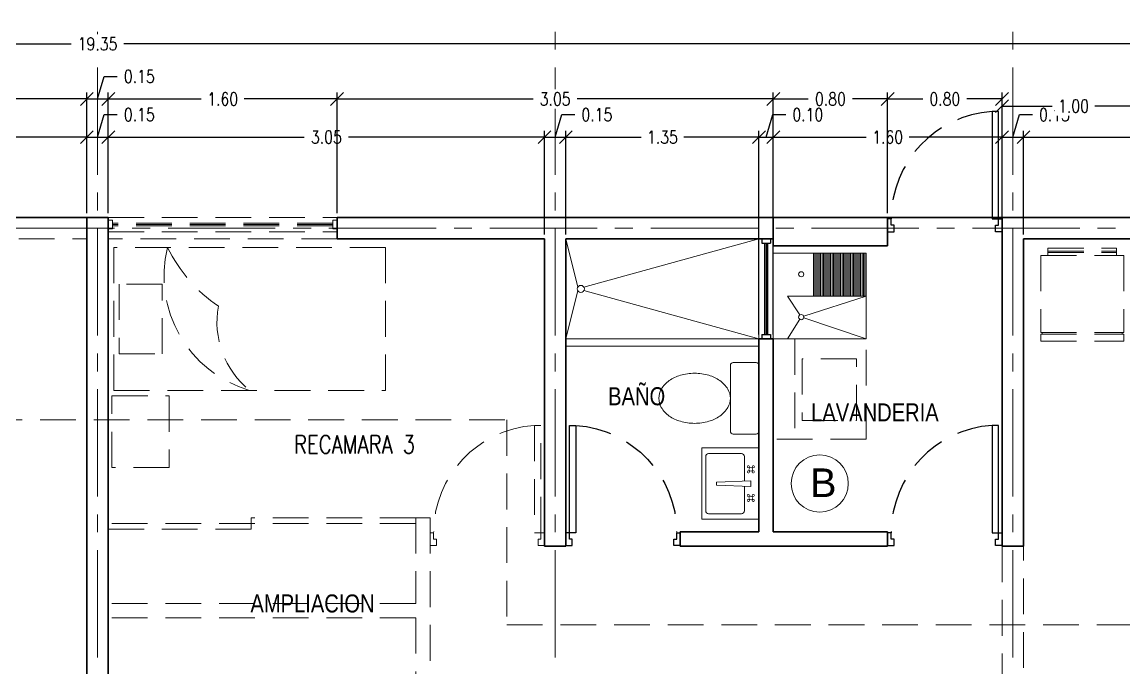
# Model space of a CAD drawing. Header units: inches. Extents: x -0.2 to 34.5, y 0 to 23.
# Drawn here: x 15.48 to 23.18, y 14.48 to 19 of the extents above; entities that cross this region are included whole.
import ezdxf

# ---------------------------------------------------------------- set-up
doc = ezdxf.new("R2010")
doc.units = ezdxf.units.IN
doc.header["$MEASUREMENT"] = 0
doc.linetypes.add('CENTER2', pattern=[1.125, 0.75, -0.125, 0.125, -0.125])
doc.linetypes.add('HIDDEN', pattern=[0.375, 0.25, -0.125])
doc.layers.get('DEFPOINTS').update_dxf_attribs({"color": 210})
for name, color, linetype, lineweight in [('A-ANNO-DIMS', 3, 'Continuous', 18), ('A-ANNO-SYMB', 3, 'Continuous', 18), ('A-ANNO-TEXT', 3, 'Continuous', 18), ('A-DOOR-FULL', 4, 'Continuous', 25), ('A-FLOR-LEVL', 7, 'Continuous', 35), ('A-FLOR-OVHD', 3, 'HIDDEN', 18), ('A-FURN', 8, 'Continuous', 18), ('A-GLAZ-FULL', 4, 'Continuous', 25), ('A-WALL-FULL-EXTR', 7, 'Continuous', 35), ('A-WALL-FULL-INTR', 7, 'Continuous', 35)]:
    doc.layers.add(name, color=color, linetype=linetype, lineweight=lineweight)
doc.styles.add('E-ROMANS', font='romans.shx', dxfattribs={"width": 0.8})
doc.dimstyles.new('E-0050_TICK_18', dxfattribs={"dimscale": 0.001, "dimtxt": 90, "dimasz": 90, "dimexe": 45, "dimexo": 30, "dimgap": 45, "dimtad": 0, "dimzin": 0, "dimdsep": 46, "dimtxsty": 'E-ROMANS', "dimblk": 'OBLIQUE', "dimcen": 45, "dimclrd": 256, "dimclre": 256, "dimclrt": 256, "dimadec": 0, "dimazin": 0, "dimtfac": 1, "dimtmove": 1, "dimatfit": 3, "dimldrblk": 'OPEN90', "dimfxl": 1, "dimtfill": 1, "dimtolj": 1, "dimtzin": 0, "dimarcsym": 0})

# ---------------------------------------------------------------- blocks, each defined once
blk = doc.blocks.new('INOD')
for p, q in [((0.23, 0), (-0.23, 0)), ((-0.25, -0.02), (-0.25, -0.18)), ((0.25, -0.18), (0.25, -0.02)), ((-0.23, -0.2), (0.23, -0.2))]:
    blk.add_line(p, q)
blk.add_lwpolyline([(-0.175, -0.45, 0.07067), (-0.1609, -0.5491, 0.082314), (-0.1237, -0.6268, 0.106842), (-0.0634, -0.6826, 0.13438), (0, -0.7, 0.13438), (0.0634, -0.6826, 0.106842), (0.1237, -0.6268, 0.082314), (0.1609, -0.5491, 0.07067), (0.175, -0.45, 0.07067), (0.1609, -0.3509, 0.082314), (0.1237, -0.2732, 0.106842), (0.0634, -0.2174, 0.13438), (0, -0.2, 0.13438), (-0.0634, -0.2174, 0.106842), (-0.1237, -0.2732, 0.082314), (-0.1609, -0.3509, 0.07067)], format="xyb", close=True)
for centre, start, end in [((-0.23, -0.02), 90, 180), ((0.23, -0.02), 0, 90), ((-0.23, -0.18), 180, 270), ((0.23, -0.18), 270, 0)]:
    blk.add_arc(centre, 0.02, start, end)
blk = doc.blocks.new('DOOR-75')
for points in [[(-0.07, 0.84), (-0.07, 0.09), (-0.025, 0.09), (-0.025, 0.84), (-0.07, 0.84)], [(-0.775, 0.09), (-0.8, 0.09), (-0.8, 0), (-0.755, 0), (-0.755, 0.045), (-0.775, 0.045), (-0.775, 0.09)], [(-0.025, 0.09), (0, 0.09), (0, 0), (-0.045, 0), (-0.045, 0.045), (-0.025, 0.045), (-0.025, 0.09)]]:
    blk.add_lwpolyline(points)
at = {"linetype": 'HIDDEN'}
blk.add_arc((-0.0225, 0.089), 0.7525, 93.61808, 179.92486, dxfattribs=at)
blk = doc.blocks.new('_Oblique')
at = {"color": 0, "linetype": 'ByBlock', "lineweight": -2}
blk.add_line((-0.5, -0.5), (0.5, 0.5), dxfattribs=at)
blk = doc.blocks.new('*D199')
at = {"layer": 'A-ANNO-DIMS', "lineweight": -2, "transparency": 16777216}
for p, q in [((12.8784, 17.5157), (12.8784, 18.2419)), ((12.8784, 18.1969), (14.2486, 18.1969)), ((15.9284, 18.1969), (14.5581, 18.1969)), ((15.9284, 17.6657), (15.9284, 18.2419))]:
    blk.add_line(p, q, dxfattribs=at)
at = {"layer": 'DEFPOINTS', "color": 0, "transparency": 16777216}
for p in [(15.9284, 18.1969), (15.9284, 17.6357), (12.8784, 17.4857)]:
    blk.add_point(p, dxfattribs=at)
at = {"layer": 'A-ANNO-DIMS', "lineweight": -2, "transparency": 16777216, "xscale": 0.09, "yscale": 0.09, "zscale": 0.09, "rotation": 180}
blk.add_blockref('_Oblique', (12.8784, 18.1969), dxfattribs=at)
at = {"layer": 'A-ANNO-DIMS', "lineweight": -2, "transparency": 16777216, "xscale": 0.09, "yscale": 0.09, "zscale": 0.09}
blk.add_blockref('_Oblique', (15.9284, 18.1969), dxfattribs=at)
at = {"layer": 'A-ANNO-DIMS', "transparency": 16777216, "insert": (14.4034, 18.1969), "char_height": 0.09, "attachment_point": 5, "style": 'E-ROMANS', "bg_fill": 3, "box_fill_scale": 1.25, "bg_fill_color": 256, "bg_fill_true_color": 13158600, "bg_fill_transparency": 0}
blk.add_mtext('\\A1;3.05', dxfattribs=at)
blk = doc.blocks.new('_Open90')
at = {"color": 0, "linetype": 'ByBlock', "lineweight": -2}
for p, q in [((0, 0), (-1, 0)), ((-0.5, 0.5), (0, 0)), ((0, 0), (-0.5, -0.5))]:
    blk.add_line(p, q, dxfattribs=at)
blk = doc.blocks.new('*D160')
at = {"layer": 'A-ANNO-DIMS', "lineweight": -2, "transparency": 16777216}
for p, q in [((16.0034, 18.1969), (16.0506, 18.3544)), ((16.0506, 18.3544), (16.1406, 18.3544)), ((15.9284, 17.6657), (15.9284, 18.2419)), ((15.9284, 18.1969), (16.0784, 18.1969)), ((16.0784, 17.6657), (16.0784, 18.2419))]:
    blk.add_line(p, q, dxfattribs=at)
at = {"layer": 'DEFPOINTS', "color": 0, "transparency": 16777216}
for p in [(16.0784, 18.1969), (15.9284, 17.6357), (16.0784, 17.6357)]:
    blk.add_point(p, dxfattribs=at)
at = {"layer": 'A-ANNO-DIMS', "lineweight": -2, "transparency": 16777216, "xscale": 0.09, "yscale": 0.09, "zscale": 0.09, "rotation": 180}
blk.add_blockref('_Oblique', (15.9284, 18.1969), dxfattribs=at)
at = {"layer": 'A-ANNO-DIMS', "lineweight": -2, "transparency": 16777216, "xscale": 0.09, "yscale": 0.09, "zscale": 0.09}
blk.add_blockref('_Oblique', (16.0784, 18.1969), dxfattribs=at)
at = {"layer": 'A-ANNO-DIMS', "transparency": 16777216, "insert": (16.2953, 18.3544), "char_height": 0.09, "attachment_point": 5, "style": 'E-ROMANS', "bg_fill": 3, "box_fill_scale": 1.25, "bg_fill_color": 256, "bg_fill_true_color": 13158600, "bg_fill_transparency": 0}
blk.add_mtext('\\A1;0.15', dxfattribs=at)
blk = doc.blocks.new('*D161')
at = {"layer": 'A-ANNO-DIMS', "lineweight": -2, "transparency": 16777216}
for p, q in [((16.0784, 17.6657), (16.0784, 18.2419)), ((16.0784, 18.1969), (17.4486, 18.1969)), ((19.1284, 18.1969), (17.7581, 18.1969)), ((19.1284, 17.5157), (19.1284, 18.2419))]:
    blk.add_line(p, q, dxfattribs=at)
at = {"layer": 'DEFPOINTS', "color": 0, "transparency": 16777216}
for p in [(19.1284, 18.1969), (16.0784, 17.6357), (19.1284, 17.4857)]:
    blk.add_point(p, dxfattribs=at)
at = {"layer": 'A-ANNO-DIMS', "lineweight": -2, "transparency": 16777216, "xscale": 0.09, "yscale": 0.09, "zscale": 0.09, "rotation": 180}
blk.add_blockref('_Oblique', (16.0784, 18.1969), dxfattribs=at)
at = {"layer": 'A-ANNO-DIMS', "lineweight": -2, "transparency": 16777216, "xscale": 0.09, "yscale": 0.09, "zscale": 0.09}
blk.add_blockref('_Oblique', (19.1284, 18.1969), dxfattribs=at)
at = {"layer": 'A-ANNO-DIMS', "transparency": 16777216, "insert": (17.6034, 18.1969), "char_height": 0.09, "attachment_point": 5, "style": 'E-ROMANS', "bg_fill": 3, "box_fill_scale": 1.25, "bg_fill_color": 256, "bg_fill_true_color": 13158600, "bg_fill_transparency": 0}
blk.add_mtext('\\A1;3.05', dxfattribs=at)
blk = doc.blocks.new('*D162')
at = {"layer": 'A-ANNO-DIMS', "lineweight": -2, "transparency": 16777216}
for p, q in [((19.2034, 18.1969), (19.2506, 18.3544)), ((19.2506, 18.3544), (19.3406, 18.3544)), ((19.1284, 17.5157), (19.1284, 18.2419)), ((19.1284, 18.1969), (19.2784, 18.1969)), ((19.2784, 17.5157), (19.2784, 18.2419))]:
    blk.add_line(p, q, dxfattribs=at)
at = {"layer": 'DEFPOINTS', "color": 0, "transparency": 16777216}
for p in [(19.2784, 18.1969), (19.1284, 17.4857), (19.2784, 17.4857)]:
    blk.add_point(p, dxfattribs=at)
at = {"layer": 'A-ANNO-DIMS', "lineweight": -2, "transparency": 16777216, "xscale": 0.09, "yscale": 0.09, "zscale": 0.09, "rotation": 180}
blk.add_blockref('_Oblique', (19.1284, 18.1969), dxfattribs=at)
at = {"layer": 'A-ANNO-DIMS', "lineweight": -2, "transparency": 16777216, "xscale": 0.09, "yscale": 0.09, "zscale": 0.09}
blk.add_blockref('_Oblique', (19.2784, 18.1969), dxfattribs=at)
at = {"layer": 'A-ANNO-DIMS', "transparency": 16777216, "insert": (19.4953, 18.3544), "char_height": 0.09, "attachment_point": 5, "style": 'E-ROMANS', "bg_fill": 3, "box_fill_scale": 1.25, "bg_fill_color": 256, "bg_fill_true_color": 13158600, "bg_fill_transparency": 0}
blk.add_mtext('\\A1;0.15', dxfattribs=at)
blk = doc.blocks.new('*D163')
at = {"layer": 'A-ANNO-DIMS', "lineweight": -2, "transparency": 16777216}
for p, q in [((19.2784, 17.5157), (19.2784, 18.2419)), ((19.2784, 18.1969), (19.8038, 18.1969)), ((20.6284, 18.1969), (20.1029, 18.1969)), ((20.6284, 16.8157), (20.6284, 18.2419))]:
    blk.add_line(p, q, dxfattribs=at)
at = {"layer": 'DEFPOINTS', "color": 0, "transparency": 16777216}
for p in [(20.6284, 18.1969), (19.2784, 17.4857), (20.6284, 16.7857)]:
    blk.add_point(p, dxfattribs=at)
at = {"layer": 'A-ANNO-DIMS', "lineweight": -2, "transparency": 16777216, "xscale": 0.09, "yscale": 0.09, "zscale": 0.09, "rotation": 180}
blk.add_blockref('_Oblique', (19.2784, 18.1969), dxfattribs=at)
at = {"layer": 'A-ANNO-DIMS', "lineweight": -2, "transparency": 16777216, "xscale": 0.09, "yscale": 0.09, "zscale": 0.09}
blk.add_blockref('_Oblique', (20.6284, 18.1969), dxfattribs=at)
at = {"layer": 'A-ANNO-DIMS', "transparency": 16777216, "insert": (19.9534, 18.1969), "char_height": 0.09, "attachment_point": 5, "style": 'E-ROMANS', "bg_fill": 3, "box_fill_scale": 1.25, "bg_fill_color": 256, "bg_fill_true_color": 13158600, "bg_fill_transparency": 0}
blk.add_mtext('\\A1;1.35', dxfattribs=at)
blk = doc.blocks.new('*D164')
at = {"layer": 'A-ANNO-DIMS', "lineweight": -2, "transparency": 16777216}
for p, q in [((20.6784, 18.1969), (20.7256, 18.3544)), ((20.7256, 18.3544), (20.8156, 18.3544)), ((20.6284, 16.8157), (20.6284, 18.2419)), ((20.6284, 18.1969), (20.7284, 18.1969)), ((20.7284, 16.8157), (20.7284, 18.2419))]:
    blk.add_line(p, q, dxfattribs=at)
at = {"layer": 'DEFPOINTS', "color": 0, "transparency": 16777216}
for p in [(20.7284, 18.1969), (20.6284, 16.7857), (20.7284, 16.7857)]:
    blk.add_point(p, dxfattribs=at)
at = {"layer": 'A-ANNO-DIMS', "lineweight": -2, "transparency": 16777216, "xscale": 0.09, "yscale": 0.09, "zscale": 0.09, "rotation": 180}
blk.add_blockref('_Oblique', (20.6284, 18.1969), dxfattribs=at)
at = {"layer": 'A-ANNO-DIMS', "lineweight": -2, "transparency": 16777216, "xscale": 0.09, "yscale": 0.09, "zscale": 0.09}
blk.add_blockref('_Oblique', (20.7284, 18.1969), dxfattribs=at)
at = {"layer": 'A-ANNO-DIMS', "transparency": 16777216, "insert": (20.9703, 18.3544), "char_height": 0.09, "attachment_point": 5, "style": 'E-ROMANS', "bg_fill": 3, "box_fill_scale": 1.25, "bg_fill_color": 256, "bg_fill_true_color": 13158600, "bg_fill_transparency": 0}
blk.add_mtext('\\A1;0.10', dxfattribs=at)
blk = doc.blocks.new('*D165')
at = {"layer": 'A-ANNO-DIMS', "lineweight": -2, "transparency": 16777216}
for p, q in [((20.7284, 16.8157), (20.7284, 18.2419)), ((20.7284, 18.1969), (21.3788, 18.1969)), ((22.3284, 18.1969), (21.6779, 18.1969)), ((22.3284, 17.6657), (22.3284, 18.2419))]:
    blk.add_line(p, q, dxfattribs=at)
at = {"layer": 'DEFPOINTS', "color": 0, "transparency": 16777216}
for p in [(22.3284, 18.1969), (22.3284, 17.6357), (20.7284, 16.7857)]:
    blk.add_point(p, dxfattribs=at)
at = {"layer": 'A-ANNO-DIMS', "lineweight": -2, "transparency": 16777216, "xscale": 0.09, "yscale": 0.09, "zscale": 0.09, "rotation": 180}
blk.add_blockref('_Oblique', (20.7284, 18.1969), dxfattribs=at)
at = {"layer": 'A-ANNO-DIMS', "lineweight": -2, "transparency": 16777216, "xscale": 0.09, "yscale": 0.09, "zscale": 0.09}
blk.add_blockref('_Oblique', (22.3284, 18.1969), dxfattribs=at)
at = {"layer": 'A-ANNO-DIMS', "transparency": 16777216, "insert": (21.5284, 18.1969), "char_height": 0.09, "attachment_point": 5, "style": 'E-ROMANS', "bg_fill": 3, "box_fill_scale": 1.25, "bg_fill_color": 256, "bg_fill_true_color": 13158600, "bg_fill_transparency": 0}
blk.add_mtext('\\A1;1.60', dxfattribs=at)
blk = doc.blocks.new('*D166')
at = {"layer": 'A-ANNO-DIMS', "lineweight": -2, "transparency": 16777216}
for p, q in [((22.4034, 18.1969), (22.4506, 18.3544)), ((22.4506, 18.3544), (22.5406, 18.3544)), ((22.3284, 17.6657), (22.3284, 18.2419)), ((22.3284, 18.1969), (22.4784, 18.1969)), ((22.4784, 17.5157), (22.4784, 18.2419))]:
    blk.add_line(p, q, dxfattribs=at)
at = {"layer": 'DEFPOINTS', "color": 0, "transparency": 16777216}
for p in [(22.4784, 18.1969), (22.3284, 17.6357), (22.4784, 17.4857)]:
    blk.add_point(p, dxfattribs=at)
at = {"layer": 'A-ANNO-DIMS', "lineweight": -2, "transparency": 16777216, "xscale": 0.09, "yscale": 0.09, "zscale": 0.09, "rotation": 180}
blk.add_blockref('_Oblique', (22.3284, 18.1969), dxfattribs=at)
at = {"layer": 'A-ANNO-DIMS', "lineweight": -2, "transparency": 16777216, "xscale": 0.09, "yscale": 0.09, "zscale": 0.09}
blk.add_blockref('_Oblique', (22.4784, 18.1969), dxfattribs=at)
at = {"layer": 'A-ANNO-DIMS', "transparency": 16777216, "insert": (22.6953, 18.3544), "char_height": 0.09, "attachment_point": 5, "style": 'E-ROMANS', "bg_fill": 3, "box_fill_scale": 1.25, "bg_fill_color": 256, "bg_fill_true_color": 13158600, "bg_fill_transparency": 0}
blk.add_mtext('\\A1;0.15', dxfattribs=at)
blk = doc.blocks.new('*D167')
at = {"layer": 'A-ANNO-DIMS', "lineweight": -2, "transparency": 16777216}
for p, q in [((22.4784, 17.5157), (22.4784, 18.2419)), ((22.4784, 18.1969), (23.8486, 18.1969)), ((25.5284, 18.1969), (24.1581, 18.1969)), ((25.5284, 17.5157), (25.5284, 18.2419))]:
    blk.add_line(p, q, dxfattribs=at)
at = {"layer": 'DEFPOINTS', "color": 0, "transparency": 16777216}
for p in [(25.5284, 18.1969), (22.4784, 17.4857), (25.5284, 17.4857)]:
    blk.add_point(p, dxfattribs=at)
at = {"layer": 'A-ANNO-DIMS', "lineweight": -2, "transparency": 16777216, "xscale": 0.09, "yscale": 0.09, "zscale": 0.09, "rotation": 180}
blk.add_blockref('_Oblique', (22.4784, 18.1969), dxfattribs=at)
at = {"layer": 'A-ANNO-DIMS', "lineweight": -2, "transparency": 16777216, "xscale": 0.09, "yscale": 0.09, "zscale": 0.09}
blk.add_blockref('_Oblique', (25.5284, 18.1969), dxfattribs=at)
at = {"layer": 'A-ANNO-DIMS', "transparency": 16777216, "insert": (24.0034, 18.1969), "char_height": 0.09, "attachment_point": 5, "style": 'E-ROMANS', "bg_fill": 3, "box_fill_scale": 1.25, "bg_fill_color": 256, "bg_fill_true_color": 13158600, "bg_fill_transparency": 0}
blk.add_mtext('\\A1;3.05', dxfattribs=at)
blk = doc.blocks.new('*D173')
at = {"layer": 'A-ANNO-DIMS', "lineweight": -2, "transparency": 16777216}
for p, q in [((14.3284, 17.6657), (14.3284, 18.5087)), ((15.9284, 17.6657), (15.9284, 18.5087)), ((14.3284, 18.4637), (14.9788, 18.4637)), ((15.9284, 18.4637), (15.2779, 18.4637))]:
    blk.add_line(p, q, dxfattribs=at)
at = {"layer": 'DEFPOINTS', "color": 0, "transparency": 16777216}
for p in [(15.9284, 18.4637), (14.3284, 17.6357), (15.9284, 17.6357)]:
    blk.add_point(p, dxfattribs=at)
at = {"layer": 'A-ANNO-DIMS', "lineweight": -2, "transparency": 16777216, "xscale": 0.09, "yscale": 0.09, "zscale": 0.09, "rotation": 180}
blk.add_blockref('_Oblique', (14.3284, 18.4637), dxfattribs=at)
at = {"layer": 'A-ANNO-DIMS', "lineweight": -2, "transparency": 16777216, "xscale": 0.09, "yscale": 0.09, "zscale": 0.09}
blk.add_blockref('_Oblique', (15.9284, 18.4637), dxfattribs=at)
at = {"layer": 'A-ANNO-DIMS', "transparency": 16777216, "insert": (15.1284, 18.4637), "char_height": 0.09, "attachment_point": 5, "style": 'E-ROMANS', "bg_fill": 3, "box_fill_scale": 1.25, "bg_fill_color": 256, "bg_fill_true_color": 13158600, "bg_fill_transparency": 0}
blk.add_mtext('\\A1;1.60', dxfattribs=at)
blk = doc.blocks.new('*D174')
at = {"layer": 'A-ANNO-DIMS', "lineweight": -2, "transparency": 16777216}
for p, q in [((16.0034, 18.4637), (16.0506, 18.6212)), ((16.0506, 18.6212), (16.1406, 18.6212)), ((15.9284, 17.6657), (15.9284, 18.5087)), ((16.0784, 17.6657), (16.0784, 18.5087)), ((15.9284, 18.4637), (16.0784, 18.4637))]:
    blk.add_line(p, q, dxfattribs=at)
at = {"layer": 'DEFPOINTS', "color": 0, "transparency": 16777216}
for p in [(16.0784, 18.4637), (15.9284, 17.6357), (16.0784, 17.6357)]:
    blk.add_point(p, dxfattribs=at)
at = {"layer": 'A-ANNO-DIMS', "lineweight": -2, "transparency": 16777216, "xscale": 0.09, "yscale": 0.09, "zscale": 0.09, "rotation": 180}
blk.add_blockref('_Oblique', (15.9284, 18.4637), dxfattribs=at)
at = {"layer": 'A-ANNO-DIMS', "lineweight": -2, "transparency": 16777216, "xscale": 0.09, "yscale": 0.09, "zscale": 0.09}
blk.add_blockref('_Oblique', (16.0784, 18.4637), dxfattribs=at)
at = {"layer": 'A-ANNO-DIMS', "transparency": 16777216, "insert": (16.2953, 18.6212), "char_height": 0.09, "attachment_point": 5, "style": 'E-ROMANS', "bg_fill": 3, "box_fill_scale": 1.25, "bg_fill_color": 256, "bg_fill_true_color": 13158600, "bg_fill_transparency": 0}
blk.add_mtext('\\A1;0.15', dxfattribs=at)
blk = doc.blocks.new('*D175')
at = {"layer": 'A-ANNO-DIMS', "lineweight": -2, "transparency": 16777216}
for p, q in [((16.0784, 17.6657), (16.0784, 18.5087)), ((17.6784, 17.6657), (17.6784, 18.5087)), ((16.0784, 18.4637), (16.7288, 18.4637)), ((17.6784, 18.4637), (17.0279, 18.4637))]:
    blk.add_line(p, q, dxfattribs=at)
at = {"layer": 'DEFPOINTS', "color": 0, "transparency": 16777216}
for p in [(17.6784, 18.4637), (16.0784, 17.6357), (17.6784, 17.6357)]:
    blk.add_point(p, dxfattribs=at)
at = {"layer": 'A-ANNO-DIMS', "lineweight": -2, "transparency": 16777216, "xscale": 0.09, "yscale": 0.09, "zscale": 0.09, "rotation": 180}
blk.add_blockref('_Oblique', (16.0784, 18.4637), dxfattribs=at)
at = {"layer": 'A-ANNO-DIMS', "lineweight": -2, "transparency": 16777216, "xscale": 0.09, "yscale": 0.09, "zscale": 0.09}
blk.add_blockref('_Oblique', (17.6784, 18.4637), dxfattribs=at)
at = {"layer": 'A-ANNO-DIMS', "transparency": 16777216, "insert": (16.8784, 18.4637), "char_height": 0.09, "attachment_point": 5, "style": 'E-ROMANS', "bg_fill": 3, "box_fill_scale": 1.25, "bg_fill_color": 256, "bg_fill_true_color": 13158600, "bg_fill_transparency": 0}
blk.add_mtext('\\A1;1.60', dxfattribs=at)
blk = doc.blocks.new('*D176')
at = {"layer": 'A-ANNO-DIMS', "lineweight": -2, "transparency": 16777216}
for p, q in [((17.6784, 17.6657), (17.6784, 18.5087)), ((20.7284, 17.6657), (20.7284, 18.5087)), ((17.6784, 18.4637), (19.0486, 18.4637)), ((20.7284, 18.4637), (19.3581, 18.4637))]:
    blk.add_line(p, q, dxfattribs=at)
at = {"layer": 'DEFPOINTS', "color": 0, "transparency": 16777216}
for p in [(20.7284, 18.4637), (17.6784, 17.6357), (20.7284, 17.6357)]:
    blk.add_point(p, dxfattribs=at)
at = {"layer": 'A-ANNO-DIMS', "lineweight": -2, "transparency": 16777216, "xscale": 0.09, "yscale": 0.09, "zscale": 0.09, "rotation": 180}
blk.add_blockref('_Oblique', (17.6784, 18.4637), dxfattribs=at)
at = {"layer": 'A-ANNO-DIMS', "lineweight": -2, "transparency": 16777216, "xscale": 0.09, "yscale": 0.09, "zscale": 0.09}
blk.add_blockref('_Oblique', (20.7284, 18.4637), dxfattribs=at)
at = {"layer": 'A-ANNO-DIMS', "transparency": 16777216, "insert": (19.2034, 18.4637), "char_height": 0.09, "attachment_point": 5, "style": 'E-ROMANS', "bg_fill": 3, "box_fill_scale": 1.25, "bg_fill_color": 256, "bg_fill_true_color": 13158600, "bg_fill_transparency": 0}
blk.add_mtext('\\A1;3.05', dxfattribs=at)
blk = doc.blocks.new('*D109')
at = {"layer": 'A-ANNO-DIMS', "lineweight": -2, "transparency": 16777216}
for p, q in [((21.5284, 17.6657), (21.5284, 18.5087)), ((22.3284, 17.6657), (22.3284, 18.5087)), ((21.5284, 18.4637), (21.7736, 18.4637)), ((22.3284, 18.4637), (22.0831, 18.4637))]:
    blk.add_line(p, q, dxfattribs=at)
at = {"layer": 'DEFPOINTS', "color": 0, "transparency": 16777216}
for p in [(22.3284, 18.4637), (21.5284, 17.6357), (22.3284, 17.6357)]:
    blk.add_point(p, dxfattribs=at)
at = {"layer": 'A-ANNO-DIMS', "lineweight": -2, "transparency": 16777216, "xscale": 0.09, "yscale": 0.09, "zscale": 0.09, "rotation": 180}
blk.add_blockref('_Oblique', (21.5284, 18.4637), dxfattribs=at)
at = {"layer": 'A-ANNO-DIMS', "lineweight": -2, "transparency": 16777216, "xscale": 0.09, "yscale": 0.09, "zscale": 0.09}
blk.add_blockref('_Oblique', (22.3284, 18.4637), dxfattribs=at)
at = {"layer": 'A-ANNO-DIMS', "transparency": 16777216, "insert": (21.9284, 18.4637), "char_height": 0.09, "attachment_point": 5, "style": 'E-ROMANS', "bg_fill": 3, "box_fill_scale": 1.25, "bg_fill_color": 256, "bg_fill_true_color": 13158600, "bg_fill_transparency": 0}
blk.add_mtext('\\A1;0.80', dxfattribs=at)
blk = doc.blocks.new('*D110')
at = {"layer": 'A-ANNO-DIMS', "lineweight": -2, "transparency": 16777216}
for p, q in [((22.3284, 17.6157), (22.3284, 18.4587)), ((23.3284, 17.6157), (23.3284, 18.4587)), ((22.3284, 18.4137), (22.6788, 18.4137)), ((23.3284, 18.4137), (22.9779, 18.4137))]:
    blk.add_line(p, q, dxfattribs=at)
at = {"layer": 'DEFPOINTS', "color": 0, "transparency": 16777216}
for p in [(23.3284, 18.4137), (22.3284, 17.5857), (23.3284, 17.5857)]:
    blk.add_point(p, dxfattribs=at)
at = {"layer": 'A-ANNO-DIMS', "lineweight": -2, "transparency": 16777216, "xscale": 0.09, "yscale": 0.09, "zscale": 0.09, "rotation": 180}
blk.add_blockref('_Oblique', (22.3284, 18.4137), dxfattribs=at)
at = {"layer": 'A-ANNO-DIMS', "lineweight": -2, "transparency": 16777216, "xscale": 0.09, "yscale": 0.09, "zscale": 0.09}
blk.add_blockref('_Oblique', (23.3284, 18.4137), dxfattribs=at)
at = {"layer": 'A-ANNO-DIMS', "transparency": 16777216, "insert": (22.8284, 18.4137), "char_height": 0.09, "attachment_point": 5, "style": 'E-ROMANS', "bg_fill": 3, "box_fill_scale": 1.25, "bg_fill_color": 256, "bg_fill_true_color": 13158600, "bg_fill_transparency": 0}
blk.add_mtext('\\A1;1.00', dxfattribs=at)
blk = doc.blocks.new('*D177')
at = {"layer": 'A-ANNO-DIMS', "lineweight": -2, "transparency": 16777216}
for p, q in [((6.3284, 17.6657), (6.3284, 18.8941)), ((25.6784, 17.6657), (25.6784, 18.8941)), ((6.3284, 18.8491), (15.8195, 18.8491)), ((25.6784, 18.8491), (16.1872, 18.8491))]:
    blk.add_line(p, q, dxfattribs=at)
at = {"layer": 'DEFPOINTS', "color": 0, "transparency": 16777216}
for p in [(25.6784, 18.8491), (6.3284, 17.6357), (25.6784, 17.6357)]:
    blk.add_point(p, dxfattribs=at)
at = {"layer": 'A-ANNO-DIMS', "lineweight": -2, "transparency": 16777216, "xscale": 0.09, "yscale": 0.09, "zscale": 0.09, "rotation": 180}
blk.add_blockref('_Oblique', (6.3284, 18.8491), dxfattribs=at)
at = {"layer": 'A-ANNO-DIMS', "lineweight": -2, "transparency": 16777216, "xscale": 0.09, "yscale": 0.09, "zscale": 0.09}
blk.add_blockref('_Oblique', (25.6784, 18.8491), dxfattribs=at)
at = {"layer": 'A-ANNO-DIMS', "transparency": 16777216, "insert": (16.0034, 18.8491), "char_height": 0.09, "attachment_point": 5, "style": 'E-ROMANS', "bg_fill": 3, "box_fill_scale": 1.25, "bg_fill_color": 256, "bg_fill_true_color": 13158600, "bg_fill_transparency": 0}
blk.add_mtext('\\A1;19.35', dxfattribs=at)
blk = doc.blocks.new('*D157')
at = {"layer": 'A-ANNO-DIMS', "lineweight": -2, "transparency": 16777216}
for p, q in [((20.7284, 17.6657), (20.7284, 18.5087)), ((21.5284, 17.6657), (21.5284, 18.5087)), ((20.7284, 18.4637), (20.9736, 18.4637)), ((21.5284, 18.4637), (21.2831, 18.4637))]:
    blk.add_line(p, q, dxfattribs=at)
at = {"layer": 'DEFPOINTS', "color": 0, "transparency": 16777216}
for p in [(21.5284, 18.4637), (20.7284, 17.6357), (21.5284, 17.6357)]:
    blk.add_point(p, dxfattribs=at)
at = {"layer": 'A-ANNO-DIMS', "lineweight": -2, "transparency": 16777216, "xscale": 0.09, "yscale": 0.09, "zscale": 0.09, "rotation": 180}
blk.add_blockref('_Oblique', (20.7284, 18.4637), dxfattribs=at)
at = {"layer": 'A-ANNO-DIMS', "lineweight": -2, "transparency": 16777216, "xscale": 0.09, "yscale": 0.09, "zscale": 0.09}
blk.add_blockref('_Oblique', (21.5284, 18.4637), dxfattribs=at)
at = {"layer": 'A-ANNO-DIMS', "transparency": 16777216, "insert": (21.1284, 18.4637), "char_height": 0.09, "attachment_point": 5, "style": 'E-ROMANS', "bg_fill": 3, "box_fill_scale": 1.25, "bg_fill_color": 256, "bg_fill_true_color": 13158600, "bg_fill_transparency": 0}
blk.add_mtext('\\A1;0.80', dxfattribs=at)

msp = doc.modelspace()

# ---------------------------------------------------------------- linework, layer by layer
at = {"layer": 'A-ANNO-SYMB', "linetype": 'CENTER2'}
for p, q in [((16.0034, 5.5589), (16.0034, 19.8947)), ((19.2034, 5.5589), (19.2034, 19.8947)), ((22.4034, 5.5589), (22.4034, 19.8947)), ((5.2464, 17.5607), (26.6034, 17.5607))]:
    msp.add_line(p, q, dxfattribs=at)
at = {"layer": 'A-ANNO-SYMB', "linetype": 'HIDDEN'}
msp.add_lwpolyline([(5.1549, 15.0364), (5.1549, 14.7857), (9.2273, 14.7857), (9.2273, 16.2191), (18.8656, 16.2191), (18.8656, 14.7857), (18.8656, 14.7857), (26.9166, 14.7857), (26.9166, 15.0364)], dxfattribs=at)
at = {"layer": 'A-FLOR-LEVL'}
msp.add_line((14.3284, 17.6357), (15.9284, 17.6357), dxfattribs=at)
at = {"layer": 'A-FLOR-OVHD'}
for p, q in [((16.0784, 17.6357), (17.6784, 17.6357)), ((16.1084, 17.6157), (16.0784, 17.6157)), ((16.1084, 17.5557), (16.1084, 17.6157)), ((17.6484, 17.5957), (16.1084, 17.5957)), ((17.6484, 17.5857), (16.1084, 17.5857)), ((17.6484, 17.5757), (16.1084, 17.5757)), ((17.6784, 17.6157), (17.6484, 17.6157)), ((17.6484, 17.5557), (17.6484, 17.6157)), ((16.1084, 17.5557), (16.0784, 17.5557)), ((16.0784, 17.5357), (17.6784, 17.5357)), ((17.6784, 17.5557), (17.6484, 17.5557)), ((14.3284, 17.4857), (15.9284, 17.4857)), ((17.6784, 17.4857), (16.0784, 17.4857)), ((18.2284, 15.4957), (16.0784, 15.4957)), ((17.0784, 15.5357), (17.0784, 15.4557)), ((18.2284, 15.5357), (17.0784, 15.5357)), ((18.2284, 15.5357), (18.2284, 14.9357)), ((18.3284, 15.5357), (18.2284, 15.5357)), ((18.3284, 15.5357), (18.3284, 14.2357)), ((17.0784, 15.4557), (16.0784, 15.4557)), ((22.3284, 15.3357), (22.3284, 14.4357)), ((22.4784, 12.9857), (22.4784, 15.3357)), ((18.2284, 14.9357), (16.0784, 14.9357)), ((18.2284, 14.8357), (16.0784, 14.8357)), ((18.2284, 14.8357), (18.2284, 14.2357))]:
    msp.add_line(p, q, dxfattribs=at)
at = {"layer": 'A-FURN', "linetype": 'HIDDEN'}
for p, q in [((16.1166, 17.4262), (16.1166, 16.4262)), ((18.0166, 17.4262), (16.1166, 17.4262)), ((18.0166, 16.4262), (18.0166, 17.4262)), ((22.6493, 17.4198), (22.6493, 17.3698)), ((22.6493, 17.4198), (23.1293, 17.4198)), ((23.1293, 17.4198), (23.1293, 17.3698)), ((22.5993, 17.3698), (23.1793, 17.3698)), ((22.5993, 17.3698), (22.5993, 16.8298)), ((22.6493, 17.3998), (23.1293, 17.3998)), ((22.6493, 17.3898), (23.1293, 17.3898)), ((23.1793, 17.3698), (23.1793, 16.8298)), ((22.5993, 16.8298), (23.1793, 16.8298)), ((22.5993, 16.8198), (22.5993, 16.7698)), ((22.5993, 16.8198), (23.1793, 16.8198)), ((22.6093, 16.8298), (22.6093, 16.8198)), ((23.1693, 16.8298), (23.1693, 16.8198)), ((23.1793, 16.8198), (23.1793, 16.7698)), ((20.8784, 16.7857), (20.8784, 16.0857)), ((21.3784, 16.0857), (21.3784, 16.7857)), ((22.5993, 16.7698), (23.1793, 16.7698)), ((16.1166, 16.4262), (18.0166, 16.4262)), ((16.1039, 15.8871), (16.1039, 16.3871)), ((16.1039, 16.3871), (16.5039, 16.3871)), ((16.5039, 16.3871), (16.5039, 15.8871)), ((21.3784, 16.0857), (20.7284, 16.0857)), ((16.5039, 15.8871), (16.1039, 15.8871))]:
    msp.add_line(p, q, dxfattribs=at)
at = {"layer": 'A-FURN'}
for p, q in [((19.3617, 17.1481), (19.2784, 17.4857)), ((20.6284, 17.4857), (19.4042, 17.1481)), ((20.6284, 16.7857), (20.6284, 17.4857)), ((20.7284, 16.7857), (20.7284, 17.4357)), ((20.7284, 17.3857), (21.3784, 17.3857)), ((21.0094, 17.3857), (21.0094, 17.0857)), ((21.0194, 17.3857), (21.0194, 17.0857)), ((21.0294, 17.3857), (21.0294, 17.0857)), ((21.0394, 17.3857), (21.0394, 17.0857)), ((21.0494, 17.3857), (21.0494, 17.0857)), ((21.0594, 17.3857), (21.0594, 17.0857)), ((21.0694, 17.3857), (21.0694, 17.0857)), ((21.0794, 17.3857), (21.0794, 17.0857)), ((21.0894, 17.3857), (21.0894, 17.0857)), ((21.0994, 17.3857), (21.0994, 17.0857)), ((21.1094, 17.3857), (21.1094, 17.0857)), ((21.1194, 17.3857), (21.1194, 17.0857)), ((21.1294, 17.3857), (21.1294, 17.0857)), ((21.1394, 17.3857), (21.1394, 17.0857)), ((21.1494, 17.3857), (21.1494, 17.0857)), ((21.1594, 17.3857), (21.1594, 17.0857)), ((21.1594, 17.3857), (21.1594, 17.0857)), ((21.1694, 17.3857), (21.1694, 17.0857)), ((21.1694, 17.3857), (21.1694, 17.0857)), ((21.1794, 17.3857), (21.1794, 17.0857)), ((21.1794, 17.3857), (21.1794, 17.0857)), ((21.1894, 17.3857), (21.1894, 17.0857)), ((21.1894, 17.3857), (21.1894, 17.0857)), ((21.1994, 17.3857), (21.1994, 17.0857)), ((21.1994, 17.3857), (21.1994, 17.0857)), ((21.2094, 17.3857), (21.2094, 17.0857)), ((21.2194, 17.3857), (21.2194, 17.0857)), ((21.2294, 17.3857), (21.2294, 17.0857)), ((21.2394, 17.3857), (21.2394, 17.0857)), ((21.2494, 17.3857), (21.2494, 17.0857)), ((21.2594, 17.3857), (21.2594, 17.0857)), ((21.2694, 17.3857), (21.2694, 17.0857)), ((21.2794, 17.3857), (21.2794, 17.0857)), ((21.2794, 17.3857), (21.2794, 17.0857)), ((21.2894, 17.3857), (21.2894, 17.0857)), ((21.2994, 17.3857), (21.2994, 17.0857)), ((21.3094, 17.3857), (21.3094, 17.0857)), ((21.3194, 17.3857), (21.3194, 17.0857)), ((21.3294, 17.3857), (21.3294, 17.0857)), ((21.3394, 17.3857), (21.3394, 17.0857)), ((21.3494, 17.3857), (21.3494, 17.0857)), ((21.3594, 17.3857), (21.3594, 17.0857)), ((21.3694, 17.3857), (21.3694, 17.0857)), ((21.3784, 17.3857), (21.3784, 16.7857)), ((19.3617, 17.1233), (19.2784, 16.7857)), ((20.6284, 16.7857), (19.4042, 17.1233)), ((20.9142, 16.954), (20.8284, 17.0857)), ((20.8284, 17.0857), (21.3784, 17.0857)), ((20.9415, 16.9439), (21.3784, 17.0857)), ((20.9145, 16.9234), (20.8284, 16.7857)), ((20.9414, 16.9335), (21.3784, 16.7857)), ((19.2784, 16.7857), (20.6284, 16.7857)), ((19.2784, 16.7357), (20.6284, 16.7357)), ((21.3784, 16.7857), (20.7284, 16.7857)), ((20.2284, 16.0246), (20.2284, 15.5246)), ((20.6284, 16.0246), (20.2284, 16.0246)), ((20.2566, 15.9638), (20.2566, 15.5838)), ((20.5066, 15.9838), (20.2766, 15.9838)), ((20.5266, 15.792), (20.5266, 15.9638)), ((20.5266, 15.5838), (20.5266, 15.7557)), ((20.6284, 15.5246), (20.2284, 15.5246)), ((20.2766, 15.5638), (20.5066, 15.5638))]:
    msp.add_line(p, q, dxfattribs=at)
at = {"layer": 'A-FURN', "linetype": 'HIDDEN'}
for points in [[(16.4562, 17.1688), (16.154, 17.1688), (16.154, 16.6804), (16.4562, 16.6804)], [(21.3116, 16.6462), (20.9306, 16.6462), (20.9306, 16.2156), (21.3116, 16.2156)]]:
    msp.add_lwpolyline(points, close=True, dxfattribs=at)
at = {"layer": 'A-FURN', "const_width": 0.005}
for points in [[(20.5541, 15.8845, -1), (20.5541, 15.8995, -1)], [(20.5716, 15.8863, 1), (20.5716, 15.8613, 1)], [(20.5891, 15.8845, 1), (20.5891, 15.8995, 1)], [(20.5473, 15.8563, -1), (20.5623, 15.8563, -1)], [(20.5959, 15.8563, 1), (20.5809, 15.8563, 1)], [(20.5541, 15.6845, -1), (20.5541, 15.6995, -1)], [(20.5473, 15.6563, -1), (20.5623, 15.6563, -1)], [(20.5716, 15.6863, 1), (20.5716, 15.6613, 1)], [(20.5959, 15.6563, 1), (20.5809, 15.6563, 1)], [(20.5891, 15.6845, 1), (20.5891, 15.6995, 1)]]:
    msp.add_lwpolyline(points, format="xyb", close=True, dxfattribs=at)
at = {"layer": 'A-FURN'}
msp.add_lwpolyline([(20.3316, 15.7838), (20.3316, 15.7638), (20.5716, 15.7538), (20.5716, 15.7938)], close=True, dxfattribs=at)
for centre, radius in [((20.9241, 17.238), 0.0181), ((19.3829, 17.1357), 0.0246), ((20.9241, 16.9382), 0.0181), ((21.0534, 15.7746), 0.2)]:
    msp.add_circle(centre, radius, dxfattribs=at)
at = {"layer": 'A-FURN', "linetype": 'HIDDEN'}
for centre, radius, start, end in [((17.2973, 17.2225), 0.829, 165.83756, 253.84195), ((17.4458, 17.8897), 1.0595, 205.99271, 235.65502), ((17.4535, 16.9047), 0.6154, 169.68879, 231.04412)]:
    msp.add_arc(centre, radius, start, end, dxfattribs=at)
at = {"layer": 'A-FURN'}
for centre, start, end in [((20.2766, 15.9638), 90, 180), ((20.5066, 15.9638), 0, 90), ((20.2766, 15.5838), 180, 270), ((20.5066, 15.5838), 270, 0)]:
    msp.add_arc(centre, 0.02, start, end, dxfattribs=at)
at = {"layer": 'A-GLAZ-FULL'}
for p, q in [((20.6484, 17.4857), (20.6484, 17.4557)), ((20.6484, 17.4557), (20.7084, 17.4557)), ((20.6684, 17.4557), (20.6684, 16.8157)), ((20.6784, 17.4557), (20.6784, 16.8157)), ((20.6884, 17.4557), (20.6884, 16.8157)), ((20.7084, 17.4857), (20.7084, 17.4557)), ((20.6484, 16.8157), (20.7084, 16.8157)), ((20.6484, 16.8157), (20.6484, 16.7857)), ((20.7084, 16.8157), (20.7084, 16.7857))]:
    msp.add_line(p, q, dxfattribs=at)
at = {"layer": 'A-WALL-FULL-EXTR'}
for p, q in [((15.9284, 11.6357), (15.9284, 17.6357)), ((15.9284, 17.6357), (16.0784, 17.6357)), ((16.0784, 11.6357), (16.0784, 17.6357)), ((17.6784, 17.4857), (17.6784, 17.6357)), ((20.7284, 17.4857), (20.7284, 17.6357)), ((22.3284, 15.3357), (22.3284, 17.6357)), ((23.3284, 17.6357), (22.3284, 17.6357)), ((19.1284, 17.4857), (17.6784, 17.4857)), ((19.1284, 15.3357), (19.1284, 17.4857)), ((19.2784, 15.3357), (19.2784, 17.4857)), ((22.4784, 15.3357), (22.4784, 17.4857)), ((23.3284, 17.4857), (22.4784, 17.4857)), ((19.2784, 15.3357), (19.1284, 15.3357)), ((22.4784, 15.3357), (22.3284, 15.3357))]:
    msp.add_line(p, q, dxfattribs=at)
for points in [[(20.7284, 17.6357), (17.6784, 17.6357)], [(20.7284, 17.4857), (19.2784, 17.4857)]]:
    msp.add_lwpolyline(points, dxfattribs=at)
at = {"layer": 'A-WALL-FULL-INTR'}
for p, q in [((20.6284, 16.7857), (20.6284, 15.4357)), ((20.0784, 15.3357), (20.0784, 15.4357)), ((20.0784, 15.4357), (20.6284, 15.4357)), ((21.5284, 15.4357), (20.7284, 15.4357)), ((21.5284, 15.4357), (21.5284, 15.3357)), ((21.5284, 15.3357), (20.0784, 15.3357))]:
    msp.add_line(p, q, dxfattribs=at)
msp.add_lwpolyline([(20.6284, 16.7857), (20.7284, 16.7857), (20.7284, 15.4357)], dxfattribs=at)

# ---------------------------------------------------------------- block references
at = {"layer": 'A-DOOR-FULL', "xscale": -1}
msp.add_blockref('DOOR-75', (19.2784, 15.3407), dxfattribs=at)
at = {"layer": 'A-DOOR-FULL'}
msp.add_blockref('DOOR-75', (22.3284, 15.3407), dxfattribs=at)
at = {"layer": 'A-FLOR-OVHD'}
msp.add_blockref('DOOR-75', (19.1284, 15.3407), dxfattribs=at)
at = {"layer": 'A-FURN', "xscale": -1, "rotation": 270}
msp.add_blockref('INOD', (20.6284, 16.3705), dxfattribs=at)

# ---------------------------------------------------------------- texts
at = {"layer": 'A-ANNO-TEXT', "char_height": 0.126, "attachment_point": 1, "style": 'E-ROMANS'}
for s, insert in [('{\\fArial|b0|i0|c0|p34;BAÑO}', (19.5739, 16.4479)), ('{\\fArial|b0|i0|c0|p34;LAVANDERIA}', (20.9934, 16.3351)), ('RECAMARA 3', (17.3774, 16.1116)), ('{\\fArial|b0|i0|c0|p34;     AMPLIACION}', (16.8768, 14.999))]:
    msp.add_mtext(s, dxfattribs=dict(at, insert=insert))
at = {"layer": 'A-ANNO-TEXT', "insert": (20.9847, 15.8801), "char_height": 0.2, "attachment_point": 1}
msp.add_mtext('{\\fArial|b0|i0|c0|p34;B}', dxfattribs=at)

# ---------------------------------------------------------------- next in the draw order: dimensions: what is measured, and where the dimension line sits
at = {"layer": 'A-ANNO-DIMS'}
dim = msp.add_linear_dim(base=(15.9284, 18.1969), p1=(12.8784, 17.4857), p2=(15.9284, 17.6357), dimstyle='E-0050_TICK_18', dxfattribs=at)
dim.commit()
dim.dimension.update_dxf_attribs({"geometry": '*D199', "text_midpoint": (14.4034, 18.1969)})

# ---------------------------------------------------------------- next in the draw order: dimensions: what is measured, and where the dimension line sits
dim = msp.add_linear_dim(base=(16.0784, 18.1969), p1=(15.9284, 17.6357), p2=(16.0784, 17.6357), dimstyle='E-0050_TICK_18', dxfattribs=at)
dim.commit()
dim.dimension.update_dxf_attribs({"geometry": '*D160', "text_midpoint": (16.1856, 18.3544)})

# ---------------------------------------------------------------- next in the draw order: dimensions: what is measured, and where the dimension line sits
for base, p1, p2, picture, middle in [((15.9284, 18.4637), (14.3284, 17.6357), (15.9284, 17.6357), '*D173', (15.1284, 18.4637)), ((19.1284, 18.1969), (16.0784, 17.6357), (19.1284, 17.4857), '*D161', (17.6034, 18.1969))]:
    dim = msp.add_linear_dim(base=base, p1=p1, p2=p2, dimstyle='E-0050_TICK_18', dxfattribs=at)
    dim.commit()
    dim.dimension.update_dxf_attribs({"geometry": picture, "text_midpoint": middle})

# ---------------------------------------------------------------- next in the draw order: dimensions: what is measured, and where the dimension line sits
for base, p1, p2, picture, middle in [((16.0784, 18.4637), (15.9284, 17.6357), (16.0784, 17.6357), '*D174', (16.1856, 18.6212)), ((19.2784, 18.1969), (19.1284, 17.4857), (19.2784, 17.4857), '*D162', (19.3856, 18.3544))]:
    dim = msp.add_linear_dim(base=base, p1=p1, p2=p2, dimstyle='E-0050_TICK_18', dxfattribs=at)
    dim.commit()
    dim.dimension.update_dxf_attribs({"geometry": picture, "text_midpoint": middle})

# ---------------------------------------------------------------- next in the draw order: dimensions: what is measured, and where the dimension line sits
for base, p1, p2, picture, middle in [((17.6784, 18.4637), (16.0784, 17.6357), (17.6784, 17.6357), '*D175', (16.8784, 18.4637)), ((20.6284, 18.1969), (19.2784, 17.4857), (20.6284, 16.7857), '*D163', (19.9534, 18.1969))]:
    dim = msp.add_linear_dim(base=base, p1=p1, p2=p2, dimstyle='E-0050_TICK_18', dxfattribs=at)
    dim.commit()
    dim.dimension.update_dxf_attribs({"geometry": picture, "text_midpoint": middle})

# ---------------------------------------------------------------- next in the draw order: dimensions: what is measured, and where the dimension line sits
dim = msp.add_linear_dim(base=(20.7284, 18.1969), p1=(20.6284, 16.7857), p2=(20.7284, 16.7857), dimstyle='E-0050_TICK_18', dxfattribs=at)
dim.commit()
dim.dimension.update_dxf_attribs({"geometry": '*D164', "text_midpoint": (20.8606, 18.3544)})

# ---------------------------------------------------------------- next in the draw order: dimensions: what is measured, and where the dimension line sits
dim = msp.add_linear_dim(base=(22.3284, 18.1969), p1=(20.7284, 16.7857), p2=(22.3284, 17.6357), dimstyle='E-0050_TICK_18', dxfattribs=at)
dim.commit()
dim.dimension.update_dxf_attribs({"geometry": '*D165', "text_midpoint": (21.5284, 18.1969)})

# ---------------------------------------------------------------- next in the draw order: linework, layer by layer
at = {"layer": 'A-WALL-FULL-INTR'}
for p, q in [((20.7284, 17.4357), (20.7284, 17.4857)), ((21.5284, 17.4357), (20.7284, 17.4357))]:
    msp.add_line(p, q, dxfattribs=at)

# ---------------------------------------------------------------- next in the draw order: dimensions: what is measured, and where the dimension line sits
at = {"layer": 'A-ANNO-DIMS'}
for base, p1, p2, picture, middle in [((20.7284, 18.4637), (17.6784, 17.6357), (20.7284, 17.6357), '*D176', (19.2034, 18.4637)), ((22.4784, 18.1969), (22.3284, 17.6357), (22.4784, 17.4857), '*D166', (22.5856, 18.3544))]:
    dim = msp.add_linear_dim(base=base, p1=p1, p2=p2, dimstyle='E-0050_TICK_18', dxfattribs=at)
    dim.commit()
    dim.dimension.update_dxf_attribs({"geometry": picture, "text_midpoint": middle})

# ---------------------------------------------------------------- next in the draw order: dimensions: what is measured, and where the dimension line sits
for base, p1, p2, picture, middle in [((22.3284, 18.4637), (21.5284, 17.6357), (22.3284, 17.6357), '*D109', (21.9284, 18.4637)), ((25.5284, 18.1969), (22.4784, 17.4857), (25.5284, 17.4857), '*D167', (24.0034, 18.1969))]:
    dim = msp.add_linear_dim(base=base, p1=p1, p2=p2, dimstyle='E-0050_TICK_18', dxfattribs=at)
    dim.commit()
    dim.dimension.update_dxf_attribs({"geometry": picture, "text_midpoint": middle})

# ---------------------------------------------------------------- next in the draw order: dimensions: what is measured, and where the dimension line sits
dim = msp.add_linear_dim(base=(23.3284, 18.4137), p1=(22.3284, 17.5857), p2=(23.3284, 17.5857), dimstyle='E-0050_TICK_18', dxfattribs=at)
dim.commit()
dim.dimension.update_dxf_attribs({"geometry": '*D110', "text_midpoint": (22.8284, 18.4137)})

# ---------------------------------------------------------------- next in the draw order: dimensions: what is measured, and where the dimension line sits
dim = msp.add_linear_dim(base=(25.6784, 18.8491), p1=(6.3284, 17.6357), p2=(25.6784, 17.6357), dimstyle='E-0050_TICK_18', dxfattribs=at)
dim.commit()
dim.dimension.update_dxf_attribs({"geometry": '*D177', "text_midpoint": (16.0034, 18.8491)})

# ---------------------------------------------------------------- next in the draw order: linework, layer by layer
at = {"layer": 'A-WALL-FULL-INTR'}
for p, q in [((21.5284, 17.6357), (20.7284, 17.6357)), ((21.5284, 17.4357), (21.5284, 17.6357))]:
    msp.add_line(p, q, dxfattribs=at)

# ---------------------------------------------------------------- next in the draw order: block references
at = {"layer": 'A-DOOR-FULL'}
msp.add_blockref('DOOR-75', (22.3284, 17.5357), dxfattribs=at)

# ---------------------------------------------------------------- next in the draw order: dimensions: what is measured, and where the dimension line sits
at = {"layer": 'A-ANNO-DIMS'}
dim = msp.add_linear_dim(base=(21.5284, 18.4637), p1=(20.7284, 17.6357), p2=(21.5284, 17.6357), dimstyle='E-0050_TICK_18', dxfattribs=at)
dim.commit()
dim.dimension.update_dxf_attribs({"geometry": '*D157', "text_midpoint": (21.1284, 18.4637)})

# ---------------------------------------------------------------- next in the draw order: linework, layer by layer
at = {"layer": 'A-FLOR-LEVL'}
msp.add_line((22.3284, 17.6357), (21.5284, 17.6357), dxfattribs=at)

doc.saveas('drawing.dxf')
